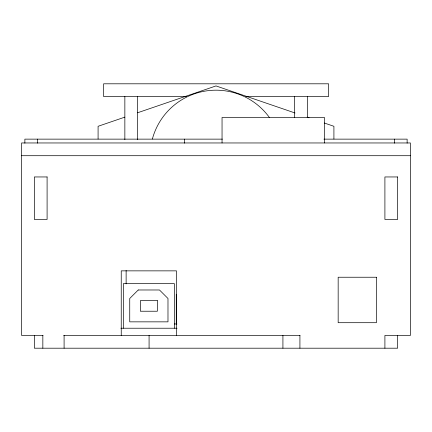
<?xml version="1.0" encoding="UTF-8"?>
<svg xmlns="http://www.w3.org/2000/svg" width="432" height="432" viewBox="0 0 432 432"><rect width="100%" height="100%" fill="white"/><g stroke="black" fill="none" stroke-linecap="round" stroke-linejoin="round"><path stroke-width="0.65" d="M124.853 117.131L98.086 126.295L98.086 138.996M137.603 112.768L216 85.93L295.034 112.984M186.467 96.552L103.61 96.552L103.61 83.803L328.601 83.803L328.601 96.552L245.749 96.552M222.404 139.136L24.872 139.136L24.872 143.176M323.903 139.136L407.128 139.136L407.128 143.176M21.6 155.709L410.4 155.709M174.361 323.978L176.909 323.978M120.879 328.223L177.044 328.223M43.07 335.448L21.6 335.448L21.6 142.96L410.4 142.96L410.4 335.448L384.907 335.448L384.907 348.197M63.666 335.448L300.024 335.448M307.147 117.131L309.058 117.785M324.356 123.023L333.914 126.295L333.914 138.996M397.651 335.448L397.651 348.197L34.349 348.197L34.349 335.448M394.384 139.136L394.384 143.176M324.454 142.96L324.454 117.466L222.048 117.466L222.048 142.96M307.357 96.552L307.357 117.472M299.921 335.448L299.921 348.197M294.608 96.552L294.608 117.428M282.922 335.448L282.922 348.197M184.675 139.136L184.675 143.176M176.483 335.448L176.483 270.859L121.241 270.859L121.241 335.448M176.272 294.23L176.272 323.978M174.361 328.223L174.361 283.608L123.368 283.608L123.368 328.223M149.078 335.448L149.078 348.197M137.603 96.552L137.603 139.655M126.128 270.443L126.128 283.9M124.853 96.552L124.853 139.655M64.093 335.448L64.093 348.197M42.844 335.448L42.844 348.197M37.616 139.136L37.616 143.176M152.383 138.996A65.864 65.864 0 0 1 269.444 117.553M138.24 289.98L129.74 298.48L129.74 321.851L167.983 321.851L167.983 298.48L159.484 289.98L138.24 289.98M47.093 176.953L34.349 176.953L34.349 219.445L47.093 219.445L47.093 176.953M397.651 176.953L384.907 176.953L384.907 219.445L397.651 219.445L397.651 176.953M376.407 277.236L338.164 277.236L338.164 322.699L376.407 322.699L376.407 277.236M157.361 300.607L140.362 300.607L140.362 311.229L157.361 311.229L157.361 300.607"/></g></svg>
